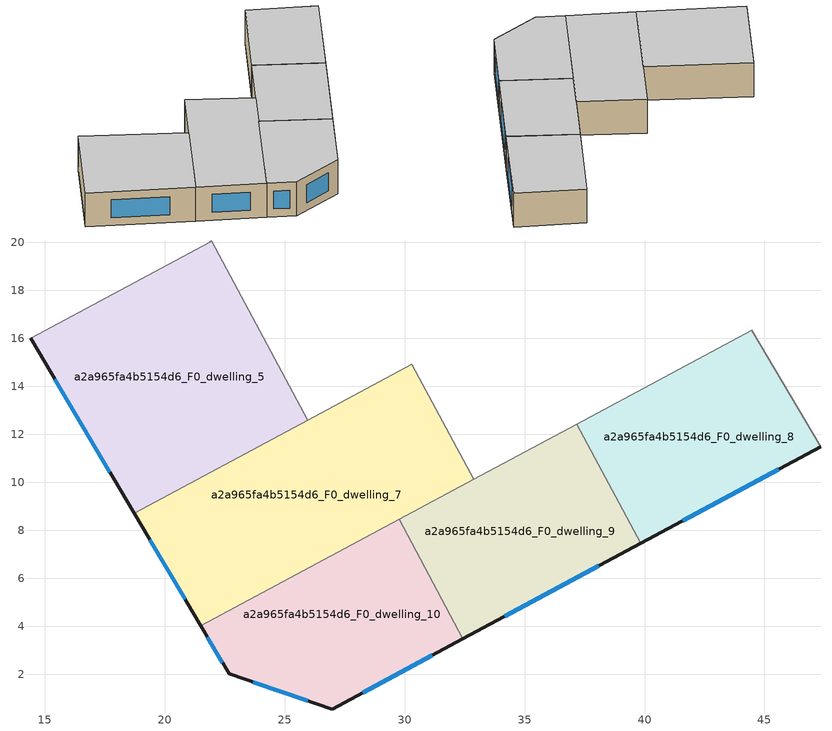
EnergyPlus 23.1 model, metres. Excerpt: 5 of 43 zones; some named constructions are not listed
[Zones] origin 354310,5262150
a2a965fa4b5154d6_F0_dwelling_10
 floor ground (EU_floor_Construction): 29.77,8.45 32.43,3.48 26.97,0.55 22.68,2.01 21.5,4.01 z0
 wall outside (EU_wall_Construction): 21.5,4.01 22.68,2.01 26.97,0.55 32.43,3.48 z0:3
 wall to a2a965fa4b5154d6_F0_dwelling_9 (EU_wall_Construction): 32.43,3.48 29.77,8.45 z0:3
 wall to a2a965fa4b5154d6_F0_dwelling_7 (EU_wall_Construction): 29.77,8.45 21.5,4.01 z0:3
 window (EU_Window_Construction): 28.26,1.24 31.15,2.79 / 23.69,1.67 25.97,0.89 / 21.78,3.54 22.41,2.48 z0.7:2.3
 ceiling to a2a965fa4b5154d6_F1_dwelling_10 (EU_floor_Construction): 32.43,3.48 29.77,8.45 21.5,4.01 22.68,2.01 26.97,0.55 z3
a2a965fa4b5154d6_F0_dwelling_5
 floor ground (EU_floor_Construction): 21.96,20.06 25.96,12.59 18.72,8.71 14.41,16.01 z0
 wall outside (EU_wall_Construction): 14.41,16.01 18.72,8.71 z0:3
 wall to a2a965fa4b5154d6_F0_dwelling_4 (EU_wall_Construction): 25.96,12.59 21.96,20.06 z0:3
 wall to a2a965fa4b5154d6_F0_dwelling_3 (EU_wall_Construction): 21.87,20.01 14.41,16.01 z0:3
 wall to a2a965fa4b5154d6_F0_dwelling_7 (EU_wall_Construction): 18.72,8.71 25.96,12.59 z0:3
 wall to a2a965fa4b5154d6_F0_dwelling_2 (EU_wall_Construction): 21.96,20.06 21.87,20.01 z0:3
 window (EU_Window_Construction): 15.42,14.3 17.71,10.43 z0.7:2.3
 ceiling to a2a965fa4b5154d6_F1_dwelling_5 (EU_floor_Construction): 25.96,12.59 21.96,20.06 14.41,16.01 18.72,8.71 z3
a2a965fa4b5154d6_F0_dwelling_7
 floor ground (EU_floor_Construction): 30.31,14.92 32.88,10.12 21.5,4.01 18.72,8.71 z0
 wall outside (EU_wall_Construction): 18.72,8.71 21.5,4.01 z0:3
 wall to a2a965fa4b5154d6_F0_dwelling_6 (EU_wall_Construction): 32.88,10.12 30.31,14.92 z0:3
 wall to a2a965fa4b5154d6_F0_dwelling_4 (EU_wall_Construction): 30.31,14.92 25.96,12.59 z0:3
 wall to a2a965fa4b5154d6_F0_dwelling_9 (EU_wall_Construction): 29.77,8.45 32.88,10.12 z0:3
 window (EU_Window_Construction): 19.38,7.61 20.85,5.12 z0.7:2.3
 ceiling to a2a965fa4b5154d6_F1_dwelling_7 (EU_floor_Construction): 32.88,10.12 30.31,14.92 18.72,8.71 21.5,4.01 z3
a2a965fa4b5154d6_F0_dwelling_8
 floor ground (EU_floor_Construction): 44.47,16.33 47.35,11.48 39.84,7.45 37.17,12.42 z0
 wall outside (EU_wall_Construction): 39.84,7.45 47.35,11.48 z0:3
 wall adiabatic (EU_wall_Construction): 47.35,11.48 44.47,16.33 z0:3
 wall to a2a965fa4b5154d6_F0_dwelling_9 (EU_wall_Construction): 37.17,12.42 39.84,7.45 z0:3
 wall to a2a965fa4b5154d6_F0_dwelling_6 (EU_wall_Construction): 44.47,16.33 37.17,12.42 z0:3
 window (EU_Window_Construction): 41.6,8.4 45.59,10.54 z0.7:2.3
 ceiling to a2a965fa4b5154d6_F1_dwelling_8 (EU_floor_Construction): 47.35,11.48 44.47,16.33 37.17,12.42 39.84,7.45 z3
a2a965fa4b5154d6_F0_dwelling_9
 floor ground (EU_floor_Construction): 37.17,12.42 39.84,7.45 32.43,3.48 29.77,8.45 z0
 wall outside (EU_wall_Construction): 32.43,3.48 39.84,7.45 z0:3
 wall to a2a965fa4b5154d6_F0_dwelling_6 (EU_wall_Construction): 37.17,12.42 32.88,10.12 z0:3
 window (EU_Window_Construction): 34.17,4.41 38.1,6.52 z0.7:2.3
 ceiling to a2a965fa4b5154d6_F1_dwelling_9 (EU_floor_Construction): 39.84,7.45 37.17,12.42 29.77,8.45 32.43,3.48 z3
[SCHEDULE:FILE] Column Number=1; Rows to Skip at Top=0; Number of Hours of Data=8760; Column Separator=Comma; Interpolate to Timestep=No; Minutes per Item=60; Adjust Schedule for Daylight Savings=Yes
Name | File
EU_Step8_GainSchedule_a2a965fa4b5154d6_F1_dwelling_5_f000 | ../../schedules/a2a965fa4b5154d6/a2a965fa4b5154d6_F1_dwelling_5_f000_gain.csv
EU_Step8_GainSchedule_a2a965fa4b5154d6_F1_dwelling_6_f000 | ../../schedules/a2a965fa4b5154d6/a2a965fa4b5154d6_F1_dwelling_6_f000_gain.csv
EU_Step8_GainSchedule_a2a965fa4b5154d6_F1_dwelling_7_f000 | ../../schedules/a2a965fa4b5154d6/a2a965fa4b5154d6_F1_dwelling_7_f000_gain.csv
EU_Step8_GainSchedule_a2a965fa4b5154d6_F1_dwelling_8_f000 | ../../schedules/a2a965fa4b5154d6/a2a965fa4b5154d6_F1_dwelling_8_f000_gain.csv
EU_Step8_GainSchedule_a2a965fa4b5154d6_F1_dwelling_9_f000 | ../../schedules/a2a965fa4b5154d6/a2a965fa4b5154d6_F1_dwelling_9_f000_gain.csv
EU_Step8_GainSchedule_a2a965fa4b5154d6_F1_dwelling_10_f000 | ../../schedules/a2a965fa4b5154d6/a2a965fa4b5154d6_F1_dwelling_10_f000_gain.csv
EU_Step8_GainSchedule_a2a965fa4b5154d6_F2_dwelling_0_f000 | ../../schedules/a2a965fa4b5154d6/a2a965fa4b5154d6_F2_dwelling_0_f000_gain.csv
EU_Step8_GainSchedule_a2a965fa4b5154d6_F2_dwelling_1_f000 | ../../schedules/a2a965fa4b5154d6/a2a965fa4b5154d6_F2_dwelling_1_f000_gain.csv
EU_Step8_GainSchedule_a2a965fa4b5154d6_F2_dwelling_2_f000 | ../../schedules/a2a965fa4b5154d6/a2a965fa4b5154d6_F2_dwelling_2_f000_gain.csv
EU_Step8_GainSchedule_a2a965fa4b5154d6_F2_dwelling_3_f000 | ../../schedules/a2a965fa4b5154d6/a2a965fa4b5154d6_F2_dwelling_3_f000_gain.csv
EU_Step8_GainSchedule_a2a965fa4b5154d6_F2_dwelling_4_f000 | ../../schedules/a2a965fa4b5154d6/a2a965fa4b5154d6_F2_dwelling_4_f000_gain.csv
EU_Step8_GainSchedule_a2a965fa4b5154d6_F2_dwelling_5_f000 | ../../schedules/a2a965fa4b5154d6/a2a965fa4b5154d6_F2_dwelling_5_f000_gain.csv
EU_Step8_GainSchedule_a2a965fa4b5154d6_F2_dwelling_6_f000 | ../../schedules/a2a965fa4b5154d6/a2a965fa4b5154d6_F2_dwelling_6_f000_gain.csv
EU_Step8_GainSchedule_a2a965fa4b5154d6_F2_dwelling_7_f000 | ../../schedules/a2a965fa4b5154d6/a2a965fa4b5154d6_F2_dwelling_7_f000_gain.csv
EU_Step8_GainSchedule_a2a965fa4b5154d6_F2_dwelling_8_f000 | ../../schedules/a2a965fa4b5154d6/a2a965fa4b5154d6_F2_dwelling_8_f000_gain.csv
EU_Step8_GainSchedule_a2a965fa4b5154d6_F2_dwelling_9_f000 | ../../schedules/a2a965fa4b5154d6/a2a965fa4b5154d6_F2_dwelling_9_f000_gain.csv
EU_Step8_GainSchedule_a2a965fa4b5154d6_F2_dwelling_10_f000 | ../../schedules/a2a965fa4b5154d6/a2a965fa4b5154d6_F2_dwelling_10_f000_gain.csv
